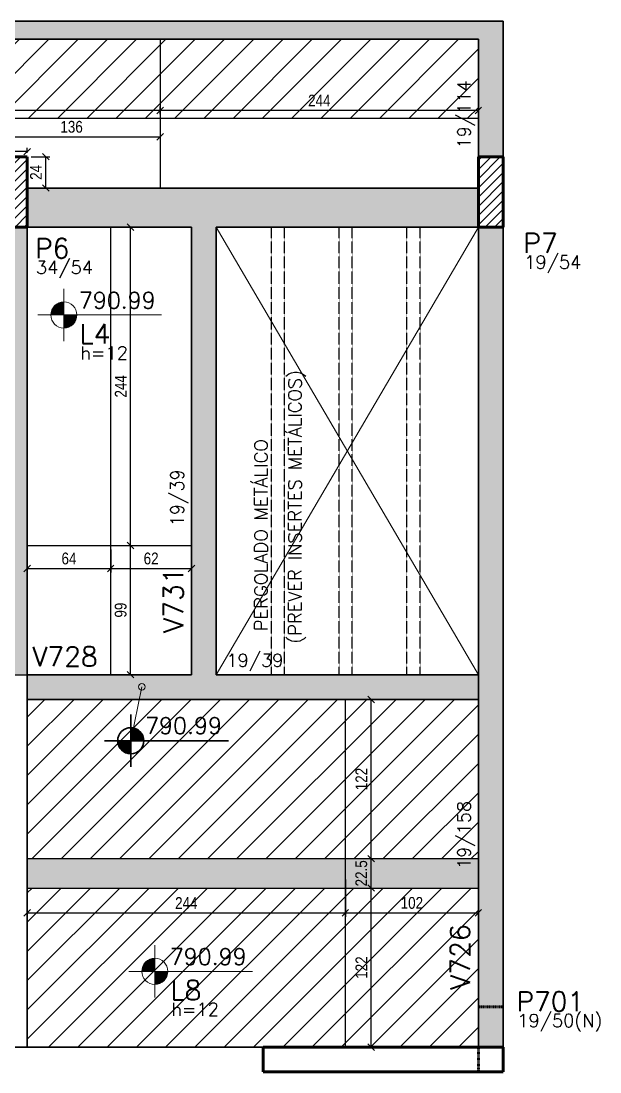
# Model space of a CAD drawing. Extents: x 8513 to 14085, y 7177 to 10799.
# Drawn here: x 12192 to 12636, y 9225 to 10031 of the extents above; entities that cross this region are included whole.
import ezdxf

# ---------------------------------------------------------------- set-up
doc = ezdxf.new("R2010")
doc.units = 0
doc.linetypes.add('FA_Projeção', pattern=[0.4, 0, -0.1, 0.2, -0.1])
doc.linetypes.add('FA_Tracejado_Pilar', pattern=[0.2, 0.1, -0.1])
for name, color, linetype in [('COTA', 241, 'Continuous'), ('Painéis', 200, 'Continuous'), ('Vázio', 240, 'Continuous')]:
    doc.layers.add(name, color=color, linetype=linetype)
for name, color, linetype, lineweight in [('EST-LAJE-TEXT', 7, 'Continuous', 9), ('EST-PILAR', 7, 'Continuous', 9), ('EST-PILAR-CUT', 7, 'Continuous', 60), ('EST-PILAR-TEXT', 7, 'Continuous', 9), ('EST-SIMB-Spot Elevations', 7, 'Continuous', 9), ('EST-TEXT', 7, 'Continuous', 9), ('EST-VIGA', 7, 'Continuous', 30), ('EST-VIGA-TEXT', 7, 'Continuous', 9), ('Hachura', 253, 'Continuous', 9), ('REAPROVEITAMENTO', 7, 'Continuous', 9)]:
    doc.layers.add(name, color=color, linetype=linetype, lineweight=lineweight)
doc.styles.add('COTA TECNICA-50', font='techl___.ttf', dxfattribs={"height": 9})
doc.styles.add('RomanS_IV50', font='romans_IV50.ttf', dxfattribs={"height": 11.25})
doc.styles.add('RomanS_IV50_B', font='', dxfattribs={"height": 18.75})
doc.styles.add('RomanS_IV50_B_1', font='', dxfattribs={"height": 22.5})
doc.styles.get('RomanS_IV50_B').set_extended_font_data('RomanS_IV50', bold=True)
doc.styles.get('RomanS_IV50_B_1').set_extended_font_data('RomanS_IV50', bold=True)
doc.dimstyles.new('PAINEL', dxfattribs={"dimtxt": 9, "dimasz": 5, "dimexe": 3, "dimexo": 3, "dimgap": 3, "dimtad": 1, "dimdec": 1, "dimzin": 12, "dimdsep": 46, "dimtxsty": 'COTA TECNICA-50', "dimblk": 'OBLIQUE', "dimcen": 0, "dimclrd": 4, "dimclre": 4, "dimclrt": 1, "dimadec": 1, "dimazin": 3, "dimtfac": 1, "dimtdec": 1, "dimtmove": 0, "dimatfit": 3, "dimldrblk": 'OBLIQUE', "dimfxl": 1, "dimtolj": 1, "dimtzin": 12, "dimarcsym": 0})
pattern_1 = [(45, (9955.3147, 9146.5247), (-3.535534, 3.535534), [])]

# ---------------------------------------------------------------- blocks, each defined once
blk = doc.blocks.new('FA_Floor_TAG_SURVEY_R01 - NIV_TIT_H_TXT1__TXT2-2303193-6º PAVIMENTO')
at = {"layer": 'EST-LAJE-TEXT'}
h = blk.add_hatch(color=256, dxfattribs=at)
edge = h.paths.add_edge_path(flags=0)
edge.add_line((-0.28, 0.405), (-0.48, 0.405))
edge.add_arc((-0.28, 0.405), 0.2, 90, 180, ccw=False)
edge.add_line((-0.28, 0.605), (-0.28, 0.405))
h = blk.add_hatch(color=256, dxfattribs=at)
edge = h.paths.add_edge_path(flags=0)
edge.add_line((-0.28, 0.405), (-0.08, 0.405))
edge.add_arc((-0.28, 0.405), 0.2, -90, 0, ccw=False)
edge.add_line((-0.28, 0.205), (-0.28, 0.405))
for p, q in [((-0.28, 0.005), (-0.28, 0.805)), ((-0.28, 0.405), (-0.68, 0.405)), ((-0.28, 0.405), (1.22, 0.405))]:
    blk.add_line(p, q, dxfattribs=at)
blk.add_circle((-0.28, 0.405), 0.2, dxfattribs=at)
blk = doc.blocks.new('Spot Elevations - Nivel_Planta-2363176-6º PAVIMENTO')
at = {"layer": 'EST-SIMB-Spot Elevations'}
h = blk.add_hatch(color=256, dxfattribs=at)
edge = h.paths.add_edge_path(flags=0)
edge.add_line((0, 0), (-0.2, 0))
edge.add_arc((0, 0), 0.2, 90, 180, ccw=False)
edge.add_line((0, 0.2), (0, 0))
h = blk.add_hatch(color=256, dxfattribs=at)
edge = h.paths.add_edge_path(flags=0)
edge.add_line((0, 0), (0.2, 0))
edge.add_arc((0, 0), 0.2, 270, 360, ccw=False)
edge.add_line((0, -0.2), (0, 0))
at = {"layer": 'EST-SIMB-Spot Elevations', "lineweight": 30}
for p, q in [((0, -0.4), (0, 0.4)), ((0, 0), (-0.4, 0)), ((0, 0), (1.5, 0))]:
    blk.add_line(p, q, dxfattribs=at)
at = {"layer": 'EST-SIMB-Spot Elevations'}
for p, q in [((0, -0.2), (0, 0.2)), ((0, -0.15), (0, 0.15))]:
    blk.add_line(p, q, dxfattribs=at)
at = {"layer": 'EST-SIMB-Spot Elevations', "lineweight": 30}
blk.add_circle((0, 0), 0.2, dxfattribs=at)
blk = doc.blocks.new('_Oblique')
at = {"color": 0, "linetype": 'ByBlock', "lineweight": -2}
blk.add_line((-0.5, -0.5), (0.5, 0.5), dxfattribs=at)
blk = doc.blocks.new('*D632')
at = {"layer": 'COTA', "color": 4, "lineweight": -2, "transparency": 16777216}
for p, q in [((12196.81, 9363.02), (12196.81, 9343.96)), ((12440.81, 9363.02), (12440.81, 9343.96)), ((12196.81, 9346.96), (12440.81, 9346.96))]:
    blk.add_line(p, q, dxfattribs=at)
at = {"layer": 'Defpoints', "color": 0, "transparency": 16777216}
for p in [(12196.81, 9366.02), (12440.81, 9366.02), (12440.81, 9346.96)]:
    blk.add_point(p, dxfattribs=at)
at = {"layer": 'COTA', "color": 4, "lineweight": -2, "transparency": 16777216, "xscale": 5, "yscale": 5, "zscale": 5, "rotation": 180}
blk.add_blockref('_Oblique', (12196.81, 9346.96), dxfattribs=at)
at = {"layer": 'COTA', "color": 4, "lineweight": -2, "transparency": 16777216, "xscale": 5, "yscale": 5, "zscale": 5}
blk.add_blockref('_Oblique', (12440.81, 9346.96), dxfattribs=at)
at = {"layer": 'COTA', "color": 1, "transparency": 16777216, "insert": (12318.81, 9354.52), "char_height": 9, "attachment_point": 5, "style": 'COTA TECNICA-50'}
blk.add_mtext('\\A1;244', dxfattribs=at)
blk = doc.blocks.new('*D633')
at = {"layer": 'COTA', "color": 4, "lineweight": -2, "transparency": 16777216}
for p, q in [((12440.81, 9372.64), (12440.81, 9343.96)), ((12542.81, 9363.02), (12542.81, 9343.96)), ((12440.81, 9346.96), (12542.81, 9346.96))]:
    blk.add_line(p, q, dxfattribs=at)
at = {"layer": 'Defpoints', "color": 0, "transparency": 16777216}
for p in [(12440.81, 9375.64), (12542.81, 9366.02), (12542.81, 9346.96)]:
    blk.add_point(p, dxfattribs=at)
at = {"layer": 'COTA', "color": 4, "lineweight": -2, "transparency": 16777216, "xscale": 5, "yscale": 5, "zscale": 5, "rotation": 180}
blk.add_blockref('_Oblique', (12440.81, 9346.96), dxfattribs=at)
at = {"layer": 'COTA', "color": 4, "lineweight": -2, "transparency": 16777216, "xscale": 5, "yscale": 5, "zscale": 5}
blk.add_blockref('_Oblique', (12542.81, 9346.96), dxfattribs=at)
at = {"layer": 'COTA', "color": 1, "transparency": 16777216, "insert": (12491.81, 9354.55), "char_height": 9, "attachment_point": 5, "style": 'COTA TECNICA-50'}
blk.add_mtext('\\A1;102', dxfattribs=at)
blk = doc.blocks.new('*D634')
at = {"layer": 'COTA', "color": 4, "lineweight": -2, "transparency": 16777216}
for p, q in [((12443.81, 9366.02), (12463.65, 9366.02)), ((12460.65, 9244.02), (12460.65, 9366.02)), ((12443.81, 9244.02), (12463.65, 9244.02))]:
    blk.add_line(p, q, dxfattribs=at)
at = {"layer": 'Defpoints', "color": 0, "transparency": 16777216}
for p in [(12440.81, 9366.02), (12460.65, 9366.02), (12440.81, 9244.02)]:
    blk.add_point(p, dxfattribs=at)
at = {"layer": 'COTA', "color": 4, "lineweight": -2, "transparency": 16777216, "xscale": 5, "yscale": 5, "zscale": 5}
for p, rotation in [((12460.65, 9366.02), 90), ((12460.65, 9244.02), 270)]:
    blk.add_blockref('_Oblique', p, dxfattribs=dict(at, rotation=rotation))
at = {"layer": 'COTA', "color": 1, "transparency": 16777216, "insert": (12453.09, 9305.02), "char_height": 9, "attachment_point": 5, "rotation": 90, "style": 'COTA TECNICA-50'}
blk.add_mtext('\\A1;122', dxfattribs=at)
blk = doc.blocks.new('*D635')
at = {"layer": 'COTA', "color": 4, "lineweight": -2, "transparency": 16777216}
for p, q in [((12460.65, 9366.02), (12460.65, 9388.52)), ((12443.81, 9366.02), (12463.65, 9366.02))]:
    blk.add_line(p, q, dxfattribs=at)
at = {"layer": 'Defpoints', "color": 0, "transparency": 16777216}
for p in [(12460.65, 9388.52), (12460.65, 9388.52), (12440.81, 9366.02)]:
    blk.add_point(p, dxfattribs=at)
at = {"layer": 'COTA', "color": 4, "lineweight": -2, "transparency": 16777216, "xscale": 5, "yscale": 5, "zscale": 5}
for p, rotation in [((12460.65, 9388.52), 90), ((12460.65, 9366.02), 270)]:
    blk.add_blockref('_Oblique', p, dxfattribs=dict(at, rotation=rotation))
at = {"layer": 'COTA', "color": 1, "transparency": 16777216, "insert": (12453.05, 9377.27), "char_height": 9, "attachment_point": 5, "rotation": 90, "style": 'COTA TECNICA-50'}
blk.add_mtext('\\A1;22.5', dxfattribs=at)
blk = doc.blocks.new('*D636')
at = {"layer": 'COTA', "color": 4, "lineweight": -2, "transparency": 16777216}
blk.add_line((12460.65, 9388.52), (12460.65, 9510.52), dxfattribs=at)
at = {"layer": 'Defpoints', "color": 0, "transparency": 16777216}
for p in [(12460.65, 9510.52), (12460.65, 9510.52), (12460.65, 9388.52)]:
    blk.add_point(p, dxfattribs=at)
at = {"layer": 'COTA', "color": 4, "lineweight": -2, "transparency": 16777216, "xscale": 5, "yscale": 5, "zscale": 5}
for p, rotation in [((12460.65, 9510.52), 90), ((12460.65, 9388.52), 270)]:
    blk.add_blockref('_Oblique', p, dxfattribs=dict(at, rotation=rotation))
at = {"layer": 'COTA', "color": 1, "transparency": 16777216, "insert": (12453.09, 9449.52), "char_height": 9, "attachment_point": 5, "rotation": 90, "style": 'COTA TECNICA-50'}
blk.add_mtext('\\A1;122', dxfattribs=at)
blk = doc.blocks.new('*D639')
at = {"layer": 'COTA', "color": 4, "lineweight": -2, "transparency": 16777216}
for p, q in [((12196.81, 9625.52), (12196.81, 9607.94)), ((12260.81, 9625.52), (12260.81, 9607.94)), ((12196.81, 9610.94), (12260.81, 9610.94))]:
    blk.add_line(p, q, dxfattribs=at)
at = {"layer": 'Defpoints', "color": 0, "transparency": 16777216}
for p in [(12196.81, 9628.52), (12260.81, 9628.52), (12260.81, 9610.94)]:
    blk.add_point(p, dxfattribs=at)
at = {"layer": 'COTA', "color": 4, "lineweight": -2, "transparency": 16777216, "xscale": 5, "yscale": 5, "zscale": 5, "rotation": 180}
blk.add_blockref('_Oblique', (12196.81, 9610.94), dxfattribs=at)
at = {"layer": 'COTA', "color": 4, "lineweight": -2, "transparency": 16777216, "xscale": 5, "yscale": 5, "zscale": 5}
blk.add_blockref('_Oblique', (12260.81, 9610.94), dxfattribs=at)
at = {"layer": 'COTA', "color": 1, "transparency": 16777216, "insert": (12228.81, 9618.53), "char_height": 9, "attachment_point": 5, "style": 'COTA TECNICA-50'}
blk.add_mtext('\\A1;64', dxfattribs=at)
blk = doc.blocks.new('*D640')
at = {"layer": 'COTA', "color": 4, "lineweight": -2, "transparency": 16777216}
for p, q in [((12260.81, 9625.52), (12260.81, 9607.94)), ((12322.81, 9625.52), (12322.81, 9607.94)), ((12260.81, 9610.94), (12322.81, 9610.94))]:
    blk.add_line(p, q, dxfattribs=at)
at = {"layer": 'Defpoints', "color": 0, "transparency": 16777216}
for p in [(12260.81, 9628.52), (12322.81, 9628.52), (12322.81, 9610.94)]:
    blk.add_point(p, dxfattribs=at)
at = {"layer": 'COTA', "color": 4, "lineweight": -2, "transparency": 16777216, "xscale": 5, "yscale": 5, "zscale": 5, "rotation": 180}
blk.add_blockref('_Oblique', (12260.81, 9610.94), dxfattribs=at)
at = {"layer": 'COTA', "color": 4, "lineweight": -2, "transparency": 16777216, "xscale": 5, "yscale": 5, "zscale": 5}
blk.add_blockref('_Oblique', (12322.81, 9610.94), dxfattribs=at)
at = {"layer": 'COTA', "color": 1, "transparency": 16777216, "insert": (12291.81, 9618.53), "char_height": 9, "attachment_point": 5, "style": 'COTA TECNICA-50'}
blk.add_mtext('\\A1;62', dxfattribs=at)
blk = doc.blocks.new('*D637')
at = {"layer": 'COTA', "color": 4, "lineweight": -2, "transparency": 16777216}
for p, q in [((12263.81, 9628.52), (12279.06, 9628.52)), ((12276.06, 9529.52), (12276.06, 9628.52)), ((12263.81, 9529.52), (12279.06, 9529.52))]:
    blk.add_line(p, q, dxfattribs=at)
at = {"layer": 'Defpoints', "color": 0, "transparency": 16777216}
for p in [(12260.81, 9628.52), (12276.06, 9628.52), (12260.81, 9529.52)]:
    blk.add_point(p, dxfattribs=at)
at = {"layer": 'COTA', "color": 4, "lineweight": -2, "transparency": 16777216, "xscale": 5, "yscale": 5, "zscale": 5}
for p, rotation in [((12276.06, 9628.52), 90), ((12276.06, 9529.52), 270)]:
    blk.add_blockref('_Oblique', p, dxfattribs=dict(at, rotation=rotation))
at = {"layer": 'COTA', "color": 1, "transparency": 16777216, "insert": (12268.49, 9579.02), "char_height": 9, "attachment_point": 5, "rotation": 90, "style": 'COTA TECNICA-50'}
blk.add_mtext('\\A1;99', dxfattribs=at)
blk = doc.blocks.new('*D638')
at = {"layer": 'COTA', "color": 4, "lineweight": -2, "transparency": 16777216}
for p, q in [((12263.81, 9872.52), (12279.06, 9872.52)), ((12276.06, 9628.52), (12276.06, 9872.52)), ((12263.81, 9628.52), (12279.06, 9628.52))]:
    blk.add_line(p, q, dxfattribs=at)
at = {"layer": 'Defpoints', "color": 0, "transparency": 16777216}
for p in [(12260.81, 9872.52), (12276.06, 9872.52), (12260.81, 9628.52)]:
    blk.add_point(p, dxfattribs=at)
at = {"layer": 'COTA', "color": 4, "lineweight": -2, "transparency": 16777216, "xscale": 5, "yscale": 5, "zscale": 5}
for p, rotation in [((12276.06, 9872.52), 90), ((12276.06, 9628.52), 270)]:
    blk.add_blockref('_Oblique', p, dxfattribs=dict(at, rotation=rotation))
at = {"layer": 'COTA', "color": 1, "transparency": 16777216, "insert": (12268.5, 9750.52), "char_height": 9, "attachment_point": 5, "rotation": 90, "style": 'COTA TECNICA-50'}
blk.add_mtext('\\A1;244', dxfattribs=at)
blk = doc.blocks.new('*D700')
at = {"layer": 'COTA', "color": 4, "lineweight": -2, "transparency": 16777216}
for p, q in [((12298.81, 9959.02), (12298.81, 9965)), ((12542.81, 9959.02), (12542.81, 9965)), ((12542.81, 9962), (12298.81, 9962))]:
    blk.add_line(p, q, dxfattribs=at)
at = {"layer": 'Defpoints', "color": 0, "transparency": 16777216}
for p in [(12298.81, 9962), (12298.81, 9956.02), (12542.81, 9956.02)]:
    blk.add_point(p, dxfattribs=at)
at = {"layer": 'COTA', "color": 4, "lineweight": -2, "transparency": 16777216, "xscale": 5, "yscale": 5, "zscale": 5, "rotation": 180}
blk.add_blockref('_Oblique', (12298.81, 9962), dxfattribs=at)
at = {"layer": 'COTA', "color": 4, "lineweight": -2, "transparency": 16777216, "xscale": 5, "yscale": 5, "zscale": 5}
blk.add_blockref('_Oblique', (12542.81, 9962), dxfattribs=at)
at = {"layer": 'COTA', "color": 1, "transparency": 16777216, "insert": (12420.81, 9969.57), "char_height": 9, "attachment_point": 5, "style": 'COTA TECNICA-50'}
blk.add_mtext('\\A1;244', dxfattribs=at)
blk = doc.blocks.new('*D701')
at = {"layer": 'COTA', "color": 4, "lineweight": -2, "transparency": 16777216}
for p, q in [((12054.81, 9959.02), (12054.81, 9965)), ((12298.81, 9959.02), (12298.81, 9965)), ((12298.81, 9962), (12054.81, 9962))]:
    blk.add_line(p, q, dxfattribs=at)
at = {"layer": 'Defpoints', "color": 0, "transparency": 16777216}
for p in [(12054.81, 9962), (12054.81, 9956.02), (12298.81, 9956.02)]:
    blk.add_point(p, dxfattribs=at)
at = {"layer": 'COTA', "color": 4, "lineweight": -2, "transparency": 16777216, "xscale": 5, "yscale": 5, "zscale": 5, "rotation": 180}
blk.add_blockref('_Oblique', (12054.81, 9962), dxfattribs=at)
at = {"layer": 'COTA', "color": 4, "lineweight": -2, "transparency": 16777216, "xscale": 5, "yscale": 5, "zscale": 5}
blk.add_blockref('_Oblique', (12298.81, 9962), dxfattribs=at)
at = {"layer": 'COTA', "color": 1, "transparency": 16777216, "insert": (12176.81, 9969.57), "char_height": 9, "attachment_point": 5, "style": 'COTA TECNICA-50'}
blk.add_mtext('\\A1;244', dxfattribs=at)
blk = doc.blocks.new('*D703')
at = {"layer": 'COTA', "color": 4, "lineweight": -2, "transparency": 16777216}
for p, q in [((12162.81, 9929.52), (12162.81, 9933.44)), ((12196.81, 9929.52), (12196.81, 9933.44)), ((12196.81, 9930.44), (12162.81, 9930.44))]:
    blk.add_line(p, q, dxfattribs=at)
at = {"layer": 'Defpoints', "color": 0, "transparency": 16777216}
for p in [(12162.81, 9930.44), (12162.81, 9926.52), (12196.81, 9926.52)]:
    blk.add_point(p, dxfattribs=at)
at = {"layer": 'COTA', "color": 4, "lineweight": -2, "transparency": 16777216, "xscale": 5, "yscale": 5, "zscale": 5, "rotation": 180}
blk.add_blockref('_Oblique', (12162.81, 9930.44), dxfattribs=at)
at = {"layer": 'COTA', "color": 4, "lineweight": -2, "transparency": 16777216, "xscale": 5, "yscale": 5, "zscale": 5}
blk.add_blockref('_Oblique', (12196.81, 9930.44), dxfattribs=at)
at = {"layer": 'COTA', "color": 1, "transparency": 16777216, "insert": (12179.81, 9938.14), "char_height": 9, "attachment_point": 5, "style": 'COTA TECNICA-50'}
blk.add_mtext('\\A1;34', dxfattribs=at)
blk = doc.blocks.new('*D704')
at = {"layer": 'COTA', "color": 4, "lineweight": -2, "transparency": 16777216}
for p, q in [((12199.81, 9926.52), (12214.04, 9926.52)), ((12211.04, 9902.52), (12211.04, 9926.52)), ((12199.81, 9902.52), (12214.04, 9902.52))]:
    blk.add_line(p, q, dxfattribs=at)
at = {"layer": 'Defpoints', "color": 0, "transparency": 16777216}
for p in [(12196.81, 9926.52), (12211.04, 9926.52), (12196.81, 9902.52)]:
    blk.add_point(p, dxfattribs=at)
at = {"layer": 'COTA', "color": 4, "lineweight": -2, "transparency": 16777216, "xscale": 5, "yscale": 5, "zscale": 5}
for p, rotation in [((12211.04, 9926.52), 90), ((12211.04, 9902.52), 270)]:
    blk.add_blockref('_Oblique', p, dxfattribs=dict(at, rotation=rotation))
at = {"layer": 'COTA', "color": 1, "transparency": 16777216, "insert": (12203.47, 9914.52), "char_height": 9, "attachment_point": 5, "rotation": 90, "style": 'COTA TECNICA-50'}
blk.add_mtext('\\A1;24', dxfattribs=at)
blk = doc.blocks.new('*D706')
at = {"layer": 'COTA', "color": 4, "lineweight": -2, "transparency": 16777216}
for p, q in [((12162.81, 9953.02), (12162.81, 9938.69)), ((12162.81, 9941.69), (12298.81, 9941.69))]:
    blk.add_line(p, q, dxfattribs=at)
at = {"layer": 'Defpoints', "color": 0, "transparency": 16777216}
for p in [(12162.81, 9956.02), (12298.81, 9941.69), (12298.81, 9941.69)]:
    blk.add_point(p, dxfattribs=at)
at = {"layer": 'COTA', "color": 4, "lineweight": -2, "transparency": 16777216, "xscale": 5, "yscale": 5, "zscale": 5, "rotation": 180}
blk.add_blockref('_Oblique', (12162.81, 9941.69), dxfattribs=at)
at = {"layer": 'COTA', "color": 4, "lineweight": -2, "transparency": 16777216, "xscale": 5, "yscale": 5, "zscale": 5}
blk.add_blockref('_Oblique', (12298.81, 9941.69), dxfattribs=at)
at = {"layer": 'COTA', "color": 1, "transparency": 16777216, "insert": (12230.81, 9949.39), "char_height": 9, "attachment_point": 5, "style": 'COTA TECNICA-50'}
blk.add_mtext('\\A1;136', dxfattribs=at)

msp = doc.modelspace()

# ---------------------------------------------------------------- hatches: boundary and pattern name
at = {"layer": 'EST-PILAR'}
h = msp.add_hatch(dxfattribs=at)
h.set_pattern_fill('FP_1', color=5, style=0, pattern_type=2)
h.set_pattern_definition(pattern_1)
h.paths.add_polyline_path([(12196.81, 9872.52), (12196.81, 9926.52), (12162.81, 9926.52), (12162.81, 9872.52)], flags=0)
h = msp.add_hatch(dxfattribs=at)
h.set_pattern_fill('FP_1', color=5, style=0, pattern_type=2)
h.set_pattern_definition(pattern_1)
h.paths.add_polyline_path([(12561.81, 9872.52), (12561.81, 9926.52), (12542.81, 9926.52), (12542.81, 9872.52)], flags=0)
at = {"layer": 'EST-VIGA', "true_color": 0xe1e1e1}
for points in [[(9969.31, 10016.52), (12542.81, 10016.52), (12542.81, 10030.52), (9955.31, 10030.52), (9955.31, 10016.52)], [(12561.81, 9926.52), (12561.81, 10030.52), (12542.81, 10030.52), (12542.81, 9926.52)], [(12196.81, 9872.52), (12542.81, 9872.52), (12542.81, 9902.52), (12196.81, 9902.52)], [(12177.81, 9529.52), (12196.81, 9529.52), (12196.81, 9872.52), (12177.81, 9872.52), (12177.81, 9630.85)], [(12341.81, 9529.52), (12341.81, 9872.52), (12322.81, 9872.52), (12322.81, 9529.52)], [(12542.81, 9244.02), (12561.81, 9244.02), (12561.81, 9872.52), (12542.81, 9872.52), (12542.81, 9630.85)], [(12274.04, 9510.52), (12542.81, 9510.52), (12542.81, 9529.52), (12196.81, 9529.52), (12196.81, 9510.52)]]:
    msp.add_hatch(color=254, dxfattribs=at).paths.add_polyline_path(points, flags=0)
at = {"layer": 'Hachura'}
h = msp.add_hatch(color=256, dxfattribs=at)
h.dxf.hatch_style = 1
h.paths.add_polyline_path([(12196.81, 9388.52), (12196.81, 9366.02), (12440.81, 9366.02), (12440.81, 9388.52)])
h.paths.add_polyline_path([(12440.81, 9388.52), (12440.81, 9366.02), (12542.81, 9366.02), (12542.81, 9388.52)])
at = {"layer": 'REAPROVEITAMENTO'}
h = msp.add_hatch(dxfattribs=at)
h.set_pattern_fill('ANSI31', color=251, scale=5, style=0)
h.set_pattern_definition([(45, (-149.161, 3311.55), (-11.22532, 11.22532), [])])
h.paths.add_polyline_path([(12542.81, 10016.52), (12542.81, 9956.02), (12298.81, 9956.02), (12298.81, 10016.52)])
h.paths.add_polyline_path([(12298.81, 10016.52), (12298.81, 9956.02), (12054.81, 9956.02), (12054.81, 10016.52)])
h.paths.add_polyline_path([(12162.81, 9926.52), (12162.81, 9902.52), (12054.81, 9902.52), (12054.81, 9956.02), (12162.81, 9956.02)])
h.paths.add_polyline_path([(12054.81, 9956.02), (12054.81, 9902.52), (11829.81, 9902.52), (11825.31, 9902.52), (11825.31, 9956.02)])
h.paths.add_polyline_path([(11825.31, 9956.02), (11825.31, 10016.52), (12054.81, 10016.52), (12054.81, 9956.02)])
h.paths.add_polyline_path([(11585.81, 9956.02), (11585.81, 10016.52), (11825.31, 10016.52), (11825.31, 9956.02)])
h.paths.add_polyline_path([(11825.31, 9956.02), (11825.31, 9902.52), (11585.81, 9902.52), (11585.81, 9956.02)])
h = msp.add_hatch(dxfattribs=at)
h.set_pattern_fill('ANSI31', color=251, scale=5, style=0)
h.set_pattern_definition([(45, (-149.161, 3774.05), (-11.22532, 11.22532), [])])
h.paths.add_polyline_path([(12196.81, 9366.02), (12196.81, 9244.02), (12440.81, 9244.02), (12440.81, 9366.02)])
h.paths.add_polyline_path([(12440.81, 9510.52), (12196.81, 9510.52), (12196.81, 9388.52), (12440.81, 9388.52)])
h.paths.add_polyline_path([(12542.81, 9510.52), (12502.81, 9510.52), (12440.81, 9510.52), (12440.81, 9388.52), (12542.81, 9388.52)])
h.paths.add_polyline_path([(12542.81, 9244.02), (12542.81, 9366.02), (12440.81, 9366.02), (12440.81, 9244.02)])

# ---------------------------------------------------------------- linework, layer by layer
at = {"layer": 'EST-PILAR', "linetype": 'FA_Tracejado_Pilar', "lineweight": 60}
for p, q in [((12542.81, 9275.02), (12561.81, 9275.02)), ((12542.81, 9225.02), (12542.81, 9244.02))]:
    msp.add_line(p, q, dxfattribs=at)
at = {"layer": 'EST-PILAR-CUT', "color": 5, "lineweight": 60}
for p, q in [((12162.81, 9926.52), (12196.81, 9926.52)), ((12196.81, 9926.52), (12196.81, 9872.52)), ((12542.81, 9872.52), (12542.81, 9926.52)), ((12542.81, 9926.52), (12561.81, 9926.52)), ((12561.81, 9926.52), (12561.81, 9872.52)), ((12196.81, 9872.52), (12162.81, 9872.52)), ((12561.81, 9872.52), (12542.81, 9872.52)), ((12377.81, 9225.02), (12377.81, 9244.02)), ((12377.81, 9244.02), (12561.81, 9244.02)), ((12561.81, 9244.02), (12561.81, 9225.02)), ((12561.81, 9225.02), (12377.81, 9225.02))]:
    msp.add_line(p, q, dxfattribs=at)
at = {"layer": 'EST-SIMB-Spot Elevations'}
msp.add_line((12284.76, 9520.17), (12276.18, 9478.9), dxfattribs=at)
msp.add_circle((12284.76, 9520.17), 2.5, dxfattribs=at)
at = {"layer": 'EST-VIGA', "color": 3, "lineweight": 30}
for p, q in [((9955.31, 10030.52), (12542.81, 10030.52)), ((12542.81, 10030.52), (12561.81, 10030.52)), ((12561.81, 9926.52), (12561.81, 10030.52)), ((9969.31, 10016.52), (12542.81, 10016.52)), ((12542.81, 9926.52), (12542.81, 10016.52)), ((12196.81, 9902.52), (12542.81, 9902.52)), ((12196.81, 9872.52), (12322.81, 9872.52)), ((12196.81, 9529.52), (12196.81, 9872.52)), ((12322.81, 9529.52), (12322.81, 9872.52)), ((12341.81, 9872.52), (12542.81, 9872.52)), ((12341.81, 9529.52), (12341.81, 9872.52)), ((12542.81, 9244.02), (12542.81, 9872.52)), ((12561.81, 9244.02), (12561.81, 9872.52)), ((12196.81, 9244.02), (12196.81, 9529.52)), ((12196.81, 9529.52), (12322.81, 9529.52)), ((12341.81, 9529.52), (12542.81, 9529.52)), ((12196.81, 9510.52), (12542.81, 9510.52)), ((11456.81, 9244.02), (12377.81, 9244.02))]:
    msp.add_line(p, q, dxfattribs=at)
at = {"layer": 'Painéis', "ltscale": 70}
for p, q in [((12298.81, 10016.52), (12298.81, 9902.52)), ((11454.31, 9956.02), (12542.81, 9956.02)), ((12260.81, 9529.52), (12260.81, 9872.52)), ((12196.81, 9628.52), (12322.81, 9628.52)), ((12440.81, 9244.02), (12440.81, 9510.52)), ((12196.81, 9388.52), (12542.81, 9388.52)), ((12196.81, 9366.02), (12542.81, 9366.02))]:
    msp.add_line(p, q, dxfattribs=at)
at = {"layer": 'Vázio', "linetype": 'Continuous', "lineweight": 9}
for p, q in [((12542.81, 9529.53), (12341.82, 9872.52)), ((12341.82, 9529.53), (12542.81, 9872.52))]:
    msp.add_line(p, q, dxfattribs=at)
at = {"layer": 'Vázio', "linetype": 'FA_Projeção'}
for p, q in [((12384.06, 9529.52), (12384.06, 9872.52)), ((12394.06, 9529.52), (12394.06, 9872.52)), ((12436.06, 9529.52), (12436.06, 9872.52)), ((12446.06, 9529.52), (12446.06, 9872.52)), ((12488.06, 9529.52), (12488.06, 9872.52)), ((12498.06, 9529.52), (12498.06, 9872.52))]:
    msp.add_line(p, q, dxfattribs=at)
at = {"layer": 'Vázio'}
msp.add_line((12177.81, 9529.52), (12196.81, 9529.52), dxfattribs=at)

# ---------------------------------------------------------------- block references
at = {"layer": 'EST-LAJE-TEXT', "xscale": 49.99999999999998, "yscale": 49.99999999999998, "zscale": 49.99999999999998}
for p in [(12238.89, 9784.96), (12308.63, 9281.91)]:
    msp.add_blockref('FA_Floor_TAG_SURVEY_R01 - NIV_TIT_H_TXT1__TXT2-2303193-6º PAVIMENTO', p, dxfattribs=at)
at = {"layer": 'EST-SIMB-Spot Elevations', "extrusion": (0, 0, -1), "xscale": 49.99999999999998, "yscale": 49.99999999999998, "zscale": 49.99999999999998, "rotation": 180}
msp.add_blockref('Spot Elevations - Nivel_Planta-2363176-6º PAVIMENTO', (-12276.18, 9478.9), dxfattribs=at)

# ---------------------------------------------------------------- texts
at = {"layer": 'EST-LAJE-TEXT', "lineweight": 50, "attachment_point": 1}
for s, insert, char_height, width, style in [('790.99', (12236.42, 9822.72), 12.5, 84.1772, 'RomanS_IV50_B_1'), ('L4', (12236.84, 9798.27), 15, 32.4683, 'RomanS_IV50_B'), ('790.99', (12306.15, 9319.67), 12.5, 84.1772, 'RomanS_IV50_B_1'), ('L8', (12306.57, 9295.22), 15, 32.4683, 'RomanS_IV50_B')]:
    msp.add_mtext(s, dxfattribs=dict(at, insert=insert, char_height=char_height, width=width, style=style))
at = {"layer": 'EST-LAJE-TEXT', "lineweight": 30, "char_height": 10, "width": 48.9029, "attachment_point": 1, "style": 'RomanS_IV50'}
for insert in [(12237.59, 9781.14), (12307.33, 9278.09)]:
    msp.add_mtext('h=12', dxfattribs=dict(at, insert=insert))
at = {"layer": 'EST-PILAR-TEXT', "lineweight": 50, "char_height": 15, "attachment_point": 1, "style": 'RomanS_IV50_B'}
for s, insert, width in [('P7', (12577.26, 9867.83), 36.8776), ('P7', (12577.26, 9867.83), 36.8776), ('P6', (12202.76, 9863.83), 36.8776), ('P6', (12202.76, 9863.83), 36.8776), ('P701', (12571.94, 9286.56), 72.9536)]:
    msp.add_mtext(s, dxfattribs=dict(at, insert=insert, width=width))
at = {"layer": 'EST-PILAR-TEXT', "lineweight": 30, "char_height": 10, "attachment_point": 1, "style": 'RomanS_IV50'}
for s, insert, width in [('19/54', (12578.01, 9850.7), 58.924), ('19/54', (12578.01, 9850.7), 58.924), ('34/54', (12203.51, 9846.7), 58.924), ('34/54', (12203.51, 9846.7), 58.924), ('19/50(N)', (12572.69, 9269.43), 87.3839)]:
    msp.add_mtext(s, dxfattribs=dict(at, insert=insert, width=width))
at = {"layer": 'EST-SIMB-Spot Elevations', "insert": (12287.24, 9496.72), "char_height": 12.5, "width": 81.4593, "attachment_point": 1, "line_spacing_factor": 0.982397, "style": 'RomanS_IV50_B_1'}
msp.add_mtext('790.99', dxfattribs=at)
at = {"layer": 'EST-TEXT', "char_height": 10, "attachment_point": 1, "rotation": 90, "style": 'RomanS_IV50'}
for s, insert, width in [('(PREVER INSERTES METÁLICOS)', (12397.09, 9553.45), 286.2024), ('PERGOLADO METÁLICO', (12371.09, 9562.95), 198.4177)]:
    msp.add_mtext(s, dxfattribs=dict(at, insert=insert, width=width))
at = {"layer": 'EST-VIGA-TEXT', "lineweight": 30, "char_height": 10, "attachment_point": 1, "rotation": 90, "style": 'RomanS_IV50'}
for s, insert, width in [('19/114', (12526.81, 9932.8), 70.5485), ('19/39', (12306.81, 9643.3), 58.924), ('19/158', (12526.81, 9380.55), 70.5485)]:
    msp.add_mtext(s, dxfattribs=dict(at, insert=insert, width=width))
at = {"layer": 'EST-VIGA-TEXT', "lineweight": 50, "char_height": 15, "width": 70.1477, "attachment_point": 1, "rotation": 90, "style": 'RomanS_IV50_B'}
for s, insert in [('V731', (12301.36, 9561.59)), ('V726', (12521.36, 9288.09))]:
    msp.add_mtext(s, dxfattribs=dict(at, insert=insert))
at = {"layer": 'EST-VIGA-TEXT', "lineweight": 50, "insert": (12200.69, 9550.98), "char_height": 15, "width": 70.1477, "attachment_point": 1, "style": 'RomanS_IV50_B'}
msp.add_mtext('V728', dxfattribs=at)
at = {"layer": 'EST-VIGA-TEXT', "lineweight": 30, "insert": (12349.59, 9545.53), "char_height": 10, "width": 58.924, "attachment_point": 1, "style": 'RomanS_IV50'}
msp.add_mtext('19/39', dxfattribs=at)

# ---------------------------------------------------------------- dimensions: what is measured, and where the dimension line sits
at = {"layer": 'COTA'}
for base, p1, p2, picture, middle in [((12054.81, 9962), (12298.81, 9956.02), (12054.81, 9956.02), '*D701', (12176.81, 9969.57)), ((12298.81, 9941.69), (12162.81, 9956.02), (12298.81, 9941.69), '*D706', (12230.81, 9949.39)), ((12322.81, 9610.94), (12260.81, 9628.52), (12322.81, 9628.52), '*D640', (12291.81, 9618.53)), ((12542.81, 9346.96), (12440.81, 9375.64), (12542.81, 9366.02), '*D633', (12491.81, 9354.55))]:
    dim = msp.add_linear_dim(base=base, p1=p1, p2=p2, dimstyle='PAINEL', override={"dimtmove": 1}, dxfattribs=at)
    dim.commit()
    dim.dimension.update_dxf_attribs({"geometry": picture, "text_midpoint": middle})
for base, p1, p2, picture, middle in [((12298.81, 9962), (12542.81, 9956.02), (12298.81, 9956.02), '*D700', (12420.81, 9969.57)), ((12162.81, 9930.44), (12196.81, 9926.52), (12162.81, 9926.52), '*D703', (12179.81, 9938.14)), ((12260.81, 9610.94), (12196.81, 9628.52), (12260.81, 9628.52), '*D639', (12228.81, 9618.53)), ((12440.81, 9346.96), (12196.81, 9366.02), (12440.81, 9366.02), '*D632', (12318.81, 9354.52))]:
    dim = msp.add_linear_dim(base=base, p1=p1, p2=p2, dimstyle='PAINEL', dxfattribs=at)
    dim.commit()
    dim.dimension.update_dxf_attribs({"geometry": picture, "text_midpoint": middle})
for base, p1, p2, picture, middle in [((12211.04, 9926.52), (12196.81, 9902.52), (12196.81, 9926.52), '*D704', (12203.47, 9914.52)), ((12276.06, 9628.52), (12260.81, 9529.52), (12260.81, 9628.52), '*D637', (12268.49, 9579.02)), ((12460.65, 9366.02), (12440.81, 9244.02), (12440.81, 9366.02), '*D634', (12453.09, 9305.02))]:
    dim = msp.add_linear_dim(base=base, p1=p1, p2=p2, angle=90, dimstyle='PAINEL', dxfattribs=at)
    dim.commit()
    dim.dimension.update_dxf_attribs({"geometry": picture, "text_midpoint": middle})
for base, p1, p2, picture, middle in [((12276.06, 9872.52), (12260.81, 9628.52), (12260.81, 9872.52), '*D638', (12268.5, 9750.52)), ((12460.65, 9510.52), (12460.65, 9388.52), (12460.65, 9510.52), '*D636', (12453.09, 9449.52))]:
    dim = msp.add_linear_dim(base=base, p1=p1, p2=p2, angle=90, dimstyle='PAINEL', override={"dimtmove": 1}, dxfattribs=at)
    dim.commit()
    dim.dimension.update_dxf_attribs({"geometry": picture, "text_midpoint": middle})
dim = msp.add_linear_dim(base=(12460.65, 9388.52), p1=(12440.81, 9366.02), p2=(12460.65, 9388.52), angle=90, dimstyle='PAINEL', override={"dimtmove": 1}, dxfattribs=at)
dim.commit()
dim.dimension.update_dxf_attribs({"geometry": '*D635', "text_midpoint": (12460.65, 9377.27), "dimtype": 160})

doc.saveas('drawing.dxf')
